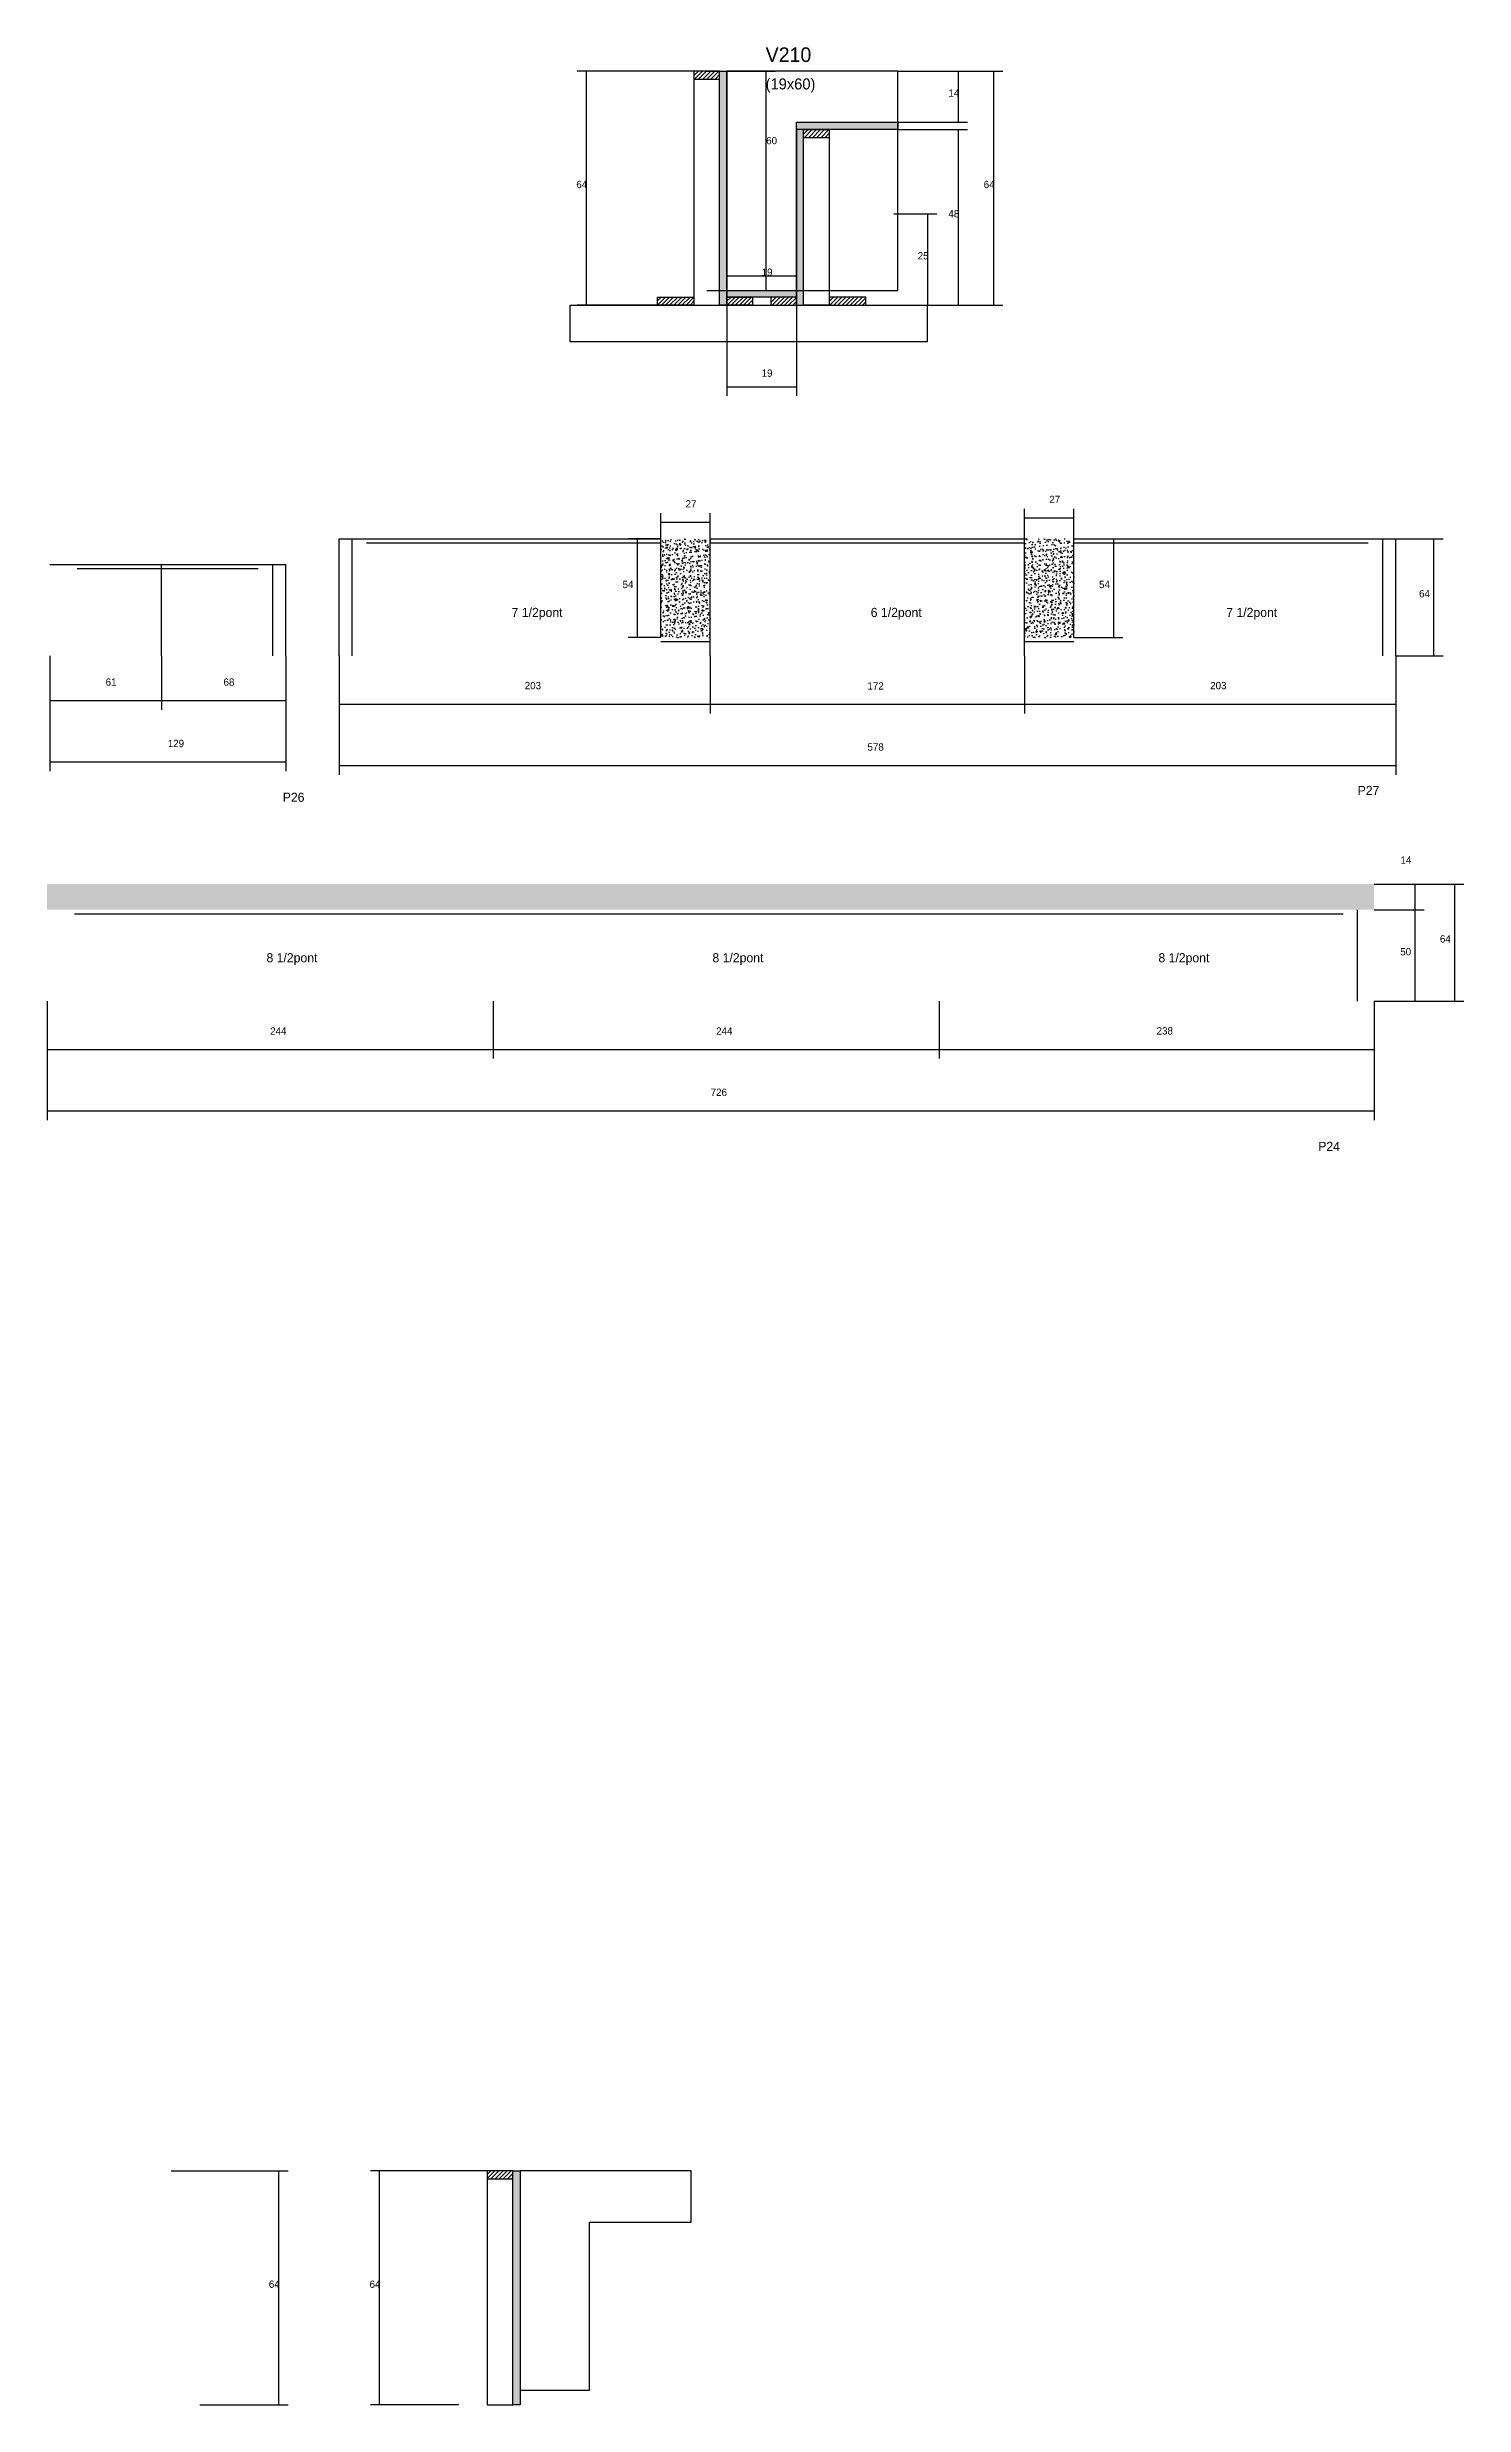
# Model space of a CAD drawing. Header units: metres. Extents: x 8115 to 8890, y 7871 to 9160.
import ezdxf

# ---------------------------------------------------------------- set-up
doc = ezdxf.new("R2010")
doc.units = ezdxf.units.M
for name, color, linetype in [('CONCRETO', 251, 'Continuous'), ('COTA', 4, 'Continuous'), ('Cota Seção (2x)', 4, 'Continuous'), ('Hachura', 253, 'Continuous'), ('Madeira', 126, 'Continuous'), ('NOMENCLATURA', 7, 'Continuous'), ('Painéis', 200, 'Continuous'), ('SARR_2.2x7', 40, 'Continuous'), ('Texto Seção', 7, 'Continuous')]:
    doc.layers.add(name, color=color, linetype=linetype)

msp = doc.modelspace()

# ---------------------------------------------------------------- hatches: boundary and pattern name
at = {"layer": 'COTA'}
h = msp.add_hatch(dxfattribs=at)
h.set_pattern_fill('AR-CONC', scale=0.03)
h.paths.add_polyline_path([(8477.9, 8891.4), (8450.9, 8891.4), (8450.9, 8837.4), (8477.9, 8837.4)])
h = msp.add_hatch(dxfattribs=at)
h.set_pattern_fill('AR-CONC', scale=0.03)
h.paths.add_polyline_path([(8676.9, 8889.2), (8676.9, 8891.4), (8649.9, 8891.4), (8649.9, 8837.4), (8676.9, 8837.4)])
h = msp.add_hatch(dxfattribs=at)
h.set_pattern_fill('AR-CONC', scale=0.03)
h.paths.add_polyline_path([(8841.1, 8702.5), (8841.1, 8688.5), (8841.1, 8688.5), (8115.1, 8688.5), (8115.1, 8688.5), (8115.1, 8702.5), (8115.1, 8702.5), (8841.1, 8702.5)])
at = {"layer": 'Hachura'}
h = msp.add_hatch(dxfattribs=at)
h.set_pattern_fill('ANSI31', scale=0.5)
h.paths.add_polyline_path([(8483, 9142.8), (8483, 9147.2), (8483, 9147.2), (8469, 9147.2), (8469, 9147.2), (8469, 9142.8), (8469, 9142.8), (8483, 9142.8)])
h = msp.add_hatch(color=8, dxfattribs=at)
h.dxf.hatch_style = 1
h.paths.add_polyline_path([(8483, 9147.2), (8487, 9147.2), (8487, 9147.2), (8487, 9019.2), (8487, 9019.2), (8483, 9019.2), (8483, 9019.2), (8483, 9147.2)])
h = msp.add_hatch(color=8, dxfattribs=at)
h.dxf.hatch_style = 1
h.paths.add_polyline_path([(8529, 9119.2), (8525, 9119.2), (8525, 9119.2), (8525, 9019.2), (8525, 9019.2), (8529, 9019.2), (8529, 9019.2), (8529, 9119.2)])
h = msp.add_hatch(color=8, dxfattribs=at)
h.dxf.hatch_style = 1
h.paths.add_polyline_path([(8525, 9115.2), (8525, 9119.2), (8525, 9119.2), (8580.6, 9119.2), (8580.6, 9119.2), (8580.6, 9115.2), (8580.6, 9115.2), (8525, 9115.2)])
h = msp.add_hatch(dxfattribs=at)
h.set_pattern_fill('ANSI31', scale=0.5)
h.paths.add_polyline_path([(8529, 9110.8), (8529, 9115.2), (8529, 9115.2), (8543, 9115.2), (8543, 9115.2), (8543, 9110.8), (8543, 9110.8), (8529, 9110.8)])
h = msp.add_hatch(dxfattribs=at)
h.set_pattern_fill('ANSI31', scale=0.5)
h.paths.add_polyline_path([(8449, 9019.2), (8449, 9023.6), (8449, 9023.6), (8469, 9023.6), (8469, 9023.6), (8469, 9019.2), (8469, 9019.2), (8449, 9019.2)])
h = msp.add_hatch(color=8, dxfattribs=at)
h.dxf.hatch_style = 1
h.paths.add_polyline_path([(8487, 9023.6), (8487, 9027.2), (8487, 9027.2), (8525, 9027.2), (8525, 9027.2), (8525, 9023.6), (8525, 9023.6), (8487, 9023.6)])
h = msp.add_hatch(dxfattribs=at)
h.set_pattern_fill('ANSI31', scale=0.5)
h.paths.add_polyline_path([(8487, 9019.2), (8487, 9023.6), (8487, 9023.6), (8501, 9023.6), (8501, 9023.6), (8501, 9019.2), (8501, 9019.2), (8487, 9019.2)])
h = msp.add_hatch(dxfattribs=at)
h.set_pattern_fill('ANSI31', scale=0.5)
h.paths.add_polyline_path([(8525, 9019.2), (8525, 9023.6), (8525, 9023.6), (8511, 9023.6), (8511, 9023.6), (8511, 9019.2), (8511, 9019.2), (8525, 9019.2)])
h = msp.add_hatch(dxfattribs=at)
h.set_pattern_fill('ANSI31', scale=0.5)
h.paths.add_polyline_path([(8563, 9019.2), (8563, 9023.6), (8563, 9023.6), (8543, 9023.6), (8543, 9023.6), (8543, 9019.2), (8543, 9019.2), (8563, 9019.2)])
h = msp.add_hatch(dxfattribs=at)
h.set_pattern_fill('ANSI31', scale=0.5)
h.paths.add_polyline_path([(8369.9, 7994.2), (8369.9, 7998.6), (8369.9, 7998.6), (8355.9, 7998.6), (8355.9, 7998.6), (8355.9, 7994.2), (8355.9, 7994.2), (8369.9, 7994.2)])
h = msp.add_hatch(color=8, dxfattribs=at)
h.dxf.hatch_style = 1
h.paths.add_polyline_path([(8369.9, 7998.6), (8373.9, 7998.6), (8373.9, 7998.6), (8373.9, 7870.6), (8373.9, 7870.6), (8369.9, 7870.6), (8369.9, 7870.6), (8369.9, 7998.6)])

# ---------------------------------------------------------------- linework, layer by layer
at = {"layer": 'CONCRETO'}
for points in [[(8580.6, 9119.2), (8580.6, 9147.2), (8487, 9147.2), (8487, 9119.2), (8487, 9119.2), (8487, 9027.2), (8525, 9027.2), (8525, 9119.2)], [(8487, 9027.2), (8580.6, 9027.2), (8580.6, 9147.2), (8487, 9147.2)], [(8467.5, 7970.6), (8467.5, 7998.6), (8373.9, 7998.6), (8373.9, 7970.6), (8373.9, 7970.6), (8373.9, 7878.6), (8411.9, 7878.6), (8411.9, 7970.6)]]:
    msp.add_lwpolyline(points, close=True, dxfattribs=at)
at = {"layer": 'COTA'}
for p, q in [((8469, 9147.2), (8405.1, 9147.2)), ((8410.1, 9019.2), (8410.1, 9147.2)), ((8580.6, 9147.2), (8638, 9147.2)), ((8580.6, 9147.2), (8618.7, 9147.2)), ((8613.7, 9119.2), (8613.7, 9147.2)), ((8633, 9019.2), (8633, 9147.2)), ((8580.6, 9119.2), (8618.7, 9119.2)), ((8580.6, 9115.2), (8618.7, 9115.2)), ((8613.7, 9019.2), (8613.7, 9115.2)), ((8578.3, 9069.2), (8601.9, 9069.2)), ((8596.9, 9019.2), (8596.9, 9069.2)), ((8453.4, 9019.2), (8405.1, 9019.2)), ((8487, 9019.2), (8487, 8969.5)), ((8525, 9019.2), (8525, 8969.5)), ((8558.6, 9019.2), (8638, 9019.2)), ((8558.6, 9019.2), (8618.7, 9019.2)), ((8578.3, 9019.2), (8601.9, 9019.2)), ((8487, 8974.5), (8525, 8974.5)), ((8116.6, 8827.4), (8116.6, 8797.9)), ((8116.6, 8827.4), (8116.6, 8764.3)), ((8177.6, 8827.4), (8177.6, 8797.9)), ((8177.6, 8827.4), (8177.6, 8797.9)), ((8245.6, 8827.4), (8245.6, 8797.9)), ((8245.6, 8827.4), (8245.6, 8764.3)), ((8274.9, 8827.4), (8274.9, 8795.9)), ((8274.9, 8827.4), (8274.9, 8762.3)), ((8477.9, 8827.4), (8477.9, 8795.9)), ((8649.9, 8827.4), (8649.9, 8795.9)), ((8852.9, 8827.4), (8852.9, 8795.9)), ((8852.9, 8827.4), (8852.9, 8762.3)), ((8116.6, 8802.9), (8177.6, 8802.9)), ((8177.6, 8802.9), (8245.6, 8802.9)), ((8274.9, 8800.9), (8477.9, 8800.9)), ((8649.9, 8800.9), (8852.9, 8800.9)), ((8116.6, 8769.3), (8245.6, 8769.3)), ((8274.9, 8767.3), (8852.9, 8767.3)), ((8841.1, 8702.5), (8868.5, 8702.5)), ((8841.1, 8702.5), (8890.2, 8702.5)), ((8863.5, 8688.5), (8863.5, 8702.5)), ((8885.2, 8638.5), (8885.2, 8702.5)), ((8841.1, 8688.5), (8868.5, 8688.5)), ((8841.1, 8688.5), (8868.5, 8688.5)), ((8863.5, 8638.5), (8863.5, 8688.5)), ((8115.1, 8638.5), (8115.1, 8607)), ((8115.1, 8638.5), (8115.1, 8573.4)), ((8359.1, 8638.5), (8359.1, 8607)), ((8359.1, 8638.5), (8359.1, 8607)), ((8603.1, 8638.5), (8603.1, 8607)), ((8603.1, 8638.5), (8603.1, 8607)), ((8841.1, 8638.5), (8841.1, 8607)), ((8841.1, 8638.5), (8841.1, 8573.4)), ((8841.1, 8638.5), (8868.5, 8638.5)), ((8841.1, 8638.5), (8890.2, 8638.5)), ((8115.1, 8612), (8359.1, 8612)), ((8359.1, 8612), (8603.1, 8612)), ((8603.1, 8612), (8841.1, 8612)), ((8115.1, 8578.4), (8841.1, 8578.4)), ((8183, 7998.6), (8246.9, 7998.6)), ((8241.9, 7870.6), (8241.9, 7998.6)), ((8355.9, 7998.6), (8292, 7998.6)), ((8297, 7870.6), (8297, 7998.6)), ((8198.6, 7870.6), (8246.9, 7870.6)), ((8340.3, 7870.6), (8292, 7870.6))]:
    msp.add_line(p, q, dxfattribs=at)
at = {"layer": 'Cota Seção (2x)'}
for p, q in [((8476, 9147.2), (8513.5, 9147.2)), ((8508.5, 9027.2), (8508.5, 9147.2)), ((8487, 9019.2), (8487, 9040.2)), ((8487, 9035.2), (8525, 9035.2)), ((8525, 9019.2), (8525, 9040.2)), ((8476, 9027.2), (8513.5, 9027.2)), ((8450.9, 8891.4), (8450.9, 8905.4)), ((8450.9, 8900.4), (8477.9, 8900.4)), ((8477.9, 8891.4), (8477.9, 8905.4)), ((8649.9, 8891.4), (8649.9, 8907.8)), ((8649.9, 8902.8), (8676.9, 8902.8)), ((8676.9, 8891.4), (8676.9, 8907.8)), ((8450.9, 8891.4), (8433, 8891.4)), ((8438, 8837.4), (8438, 8891.4)), ((8676.9, 8891.4), (8703.7, 8891.4)), ((8698.7, 8837.4), (8698.7, 8891.4)), ((8852.9, 8891.4), (8878.8, 8891.4)), ((8873.8, 8827.4), (8873.8, 8891.4)), ((8450.9, 8837.4), (8433, 8837.4)), ((8676.9, 8837.4), (8703.7, 8837.4)), ((8477.9, 8827.4), (8477.9, 8795.9)), ((8649.9, 8827.4), (8649.9, 8795.9)), ((8852.9, 8827.4), (8878.8, 8827.4)), ((8477.9, 8800.9), (8649.9, 8800.9))]:
    msp.add_line(p, q, dxfattribs=at)
at = {"layer": 'Madeira'}
for points in [[(8483, 9142.8), (8483, 9147.2), (8469, 9147.2), (8469, 9142.8)], [(8483, 9147.2), (8469, 9147.2), (8469, 9019.2), (8483, 9019.2)], [(8529, 9110.8), (8529, 9115.2), (8543, 9115.2), (8543, 9110.8)], [(8529, 9115.2), (8543, 9115.2), (8543, 9019.2), (8529, 9019.2)], [(8596.5, 8999.2), (8401.3, 8999.2), (8401.3, 9019.2), (8596.5, 9019.2)], [(8449, 9019.2), (8449, 9023.6), (8469, 9023.6), (8469, 9019.2)], [(8487, 9019.2), (8487, 9023.6), (8501, 9023.6), (8501, 9019.2)], [(8525, 9019.2), (8525, 9023.6), (8511, 9023.6), (8511, 9019.2)], [(8563, 9019.2), (8563, 9023.6), (8543, 9023.6), (8543, 9019.2)], [(8369.9, 7994.2), (8369.9, 7998.6), (8355.9, 7998.6), (8355.9, 7994.2)], [(8369.9, 7998.6), (8355.9, 7998.6), (8355.9, 7870.6), (8369.9, 7870.6)]]:
    msp.add_lwpolyline(points, close=True, dxfattribs=at)
at = {"layer": 'Painéis'}
for p, q in [((8487, 9019.2), (8487, 9147.2)), ((8525, 9119.2), (8580.6, 9119.2)), ((8525, 9115.2), (8525, 9119.2)), ((8580.6, 9115.2), (8580.6, 9119.2)), ((8525, 9019.2), (8525, 9115.2)), ((8525, 9019.2), (8525, 9115.2)), ((8487, 9027.2), (8525, 9027.2)), ((8487, 9023.6), (8487, 9027.2)), ((8525, 9023.6), (8525, 9027.2)), ((8274.9, 8891.4), (8450.9, 8891.4)), ((8274.9, 8827.4), (8274.9, 8891.4)), ((8450.9, 8837.4), (8450.9, 8891.4)), ((8477.9, 8891.4), (8649.9, 8891.4)), ((8477.9, 8827.4), (8477.9, 8891.4)), ((8649.9, 8827.4), (8649.9, 8891.4)), ((8676.9, 8891.4), (8852.9, 8891.4)), ((8676.9, 8837.4), (8676.9, 8891.4)), ((8852.9, 8827.4), (8852.9, 8891.4)), ((8116.6, 8877.4), (8245.6, 8877.4)), ((8177.6, 8827.4), (8177.6, 8877.4)), ((8245.6, 8827.4), (8245.6, 8877.4))]:
    msp.add_line(p, q, dxfattribs=at)
for points in [[(8483, 9147.2), (8487, 9147.2), (8487, 9019.2), (8483, 9019.2)], [(8525, 9115.2), (8525, 9119.2), (8580.6, 9119.2), (8580.6, 9115.2)], [(8529, 9115.2), (8525, 9115.2), (8525, 9019.2), (8529, 9019.2)], [(8487, 9023.6), (8487, 9027.2), (8525, 9027.2), (8525, 9023.6)], [(8369.9, 7998.6), (8373.9, 7998.6), (8373.9, 7870.6), (8369.9, 7870.6)]]:
    msp.add_lwpolyline(points, close=True, dxfattribs=at)
at = {"layer": 'SARR_2.2x7'}
for p, q in [((8281.9, 8827.4), (8281.9, 8891.4)), ((8289.9, 8889.2), (8450.9, 8889.2)), ((8477.9, 8889.2), (8649.9, 8889.2)), ((8676.9, 8889.2), (8837.9, 8889.2)), ((8845.9, 8827.4), (8845.9, 8891.4)), ((8131.6, 8875.2), (8177.6, 8875.2)), ((8177.6, 8875.2), (8230.6, 8875.2)), ((8238.6, 8827.4), (8238.6, 8877.4)), ((8450.9, 8835.2), (8477.9, 8835.2)), ((8649.9, 8835.2), (8676.9, 8835.2)), ((8130.1, 8686.3), (8359.1, 8686.3)), ((8359.1, 8686.3), (8824.1, 8686.3)), ((8832.1, 8638.5), (8832.1, 8688.5))]:
    msp.add_line(p, q, dxfattribs=at)

# ---------------------------------------------------------------- texts
at = {"layer": 'COTA'}
for s, p in [('14', (8608.2, 9133.2)), ('64', (8404.6, 9083.2)), ('64', (8627.5, 9083.2)), ('48', (8608.2, 9067.2)), ('25', (8591.4, 9044.2)), ('19', (8506, 8980)), ('61', (8147.1, 8811)), ('68', (8211.6, 8811)), ('203', (8376.4, 8809.1)), ('203', (8751.4, 8809.1)), ('129', (8181.1, 8777.4)), ('578', (8563.9, 8775.5)), ('14', (8855.5, 8713.6)), ('50', (8855.4, 8663.5)), ('64', (8877.1, 8670.5)), ('244', (8237.1, 8620.1)), ('244', (8481.1, 8620.1)), ('238', (8722.1, 8620.2)), ('726', (8478.1, 8586.6)), ('64', (8236.4, 7934.6)), ('64', (8291.5, 7934.6))]:
    msp.add_text(s, height=4, dxfattribs=at).set_placement(p)
at = {"layer": 'Cota Seção (2x)'}
for s, p in [('60', (8508.5, 9107.2)), ('19', (8506, 9035.2)), ('27', (8464.4, 8908.5)), ('27', (8663.4, 8910.9)), ('54', (8429.9, 8864.4)), ('54', (8690.6, 8864.4)), ('64', (8865.7, 8859.4)), ('172', (8563.9, 8808.9))]:
    msp.add_text(s, height=4, dxfattribs=at).set_placement(p)
at = {"layer": 'NOMENCLATURA'}
for s, p in [('7 1/2pont', (8369.2, 8848.6)), ('6 1/2pont', (8565.7, 8848.6)), ('7 1/2pont', (8760.2, 8848.6)), ('P26', (8244, 8747.5)), ('P27', (8832.1, 8751.2)), ('8 1/2pont', (8235.1, 8659.7)), ('8 1/2pont', (8479.1, 8659.7)), ('8 1/2pont', (8723.1, 8659.7)), ('P24', (8810.5, 8556.5))]:
    msp.add_text(s, height=5, dxfattribs=at).set_placement(p)
at = {"layer": 'Texto Seção'}
for s, height, p in [('V210', 8, (8508.2, 9152.2)), ('(19x60)', 6, (8508.2, 9137.2))]:
    msp.add_text(s, height=height, dxfattribs=at).set_placement(p)

doc.saveas('drawing.dxf')
